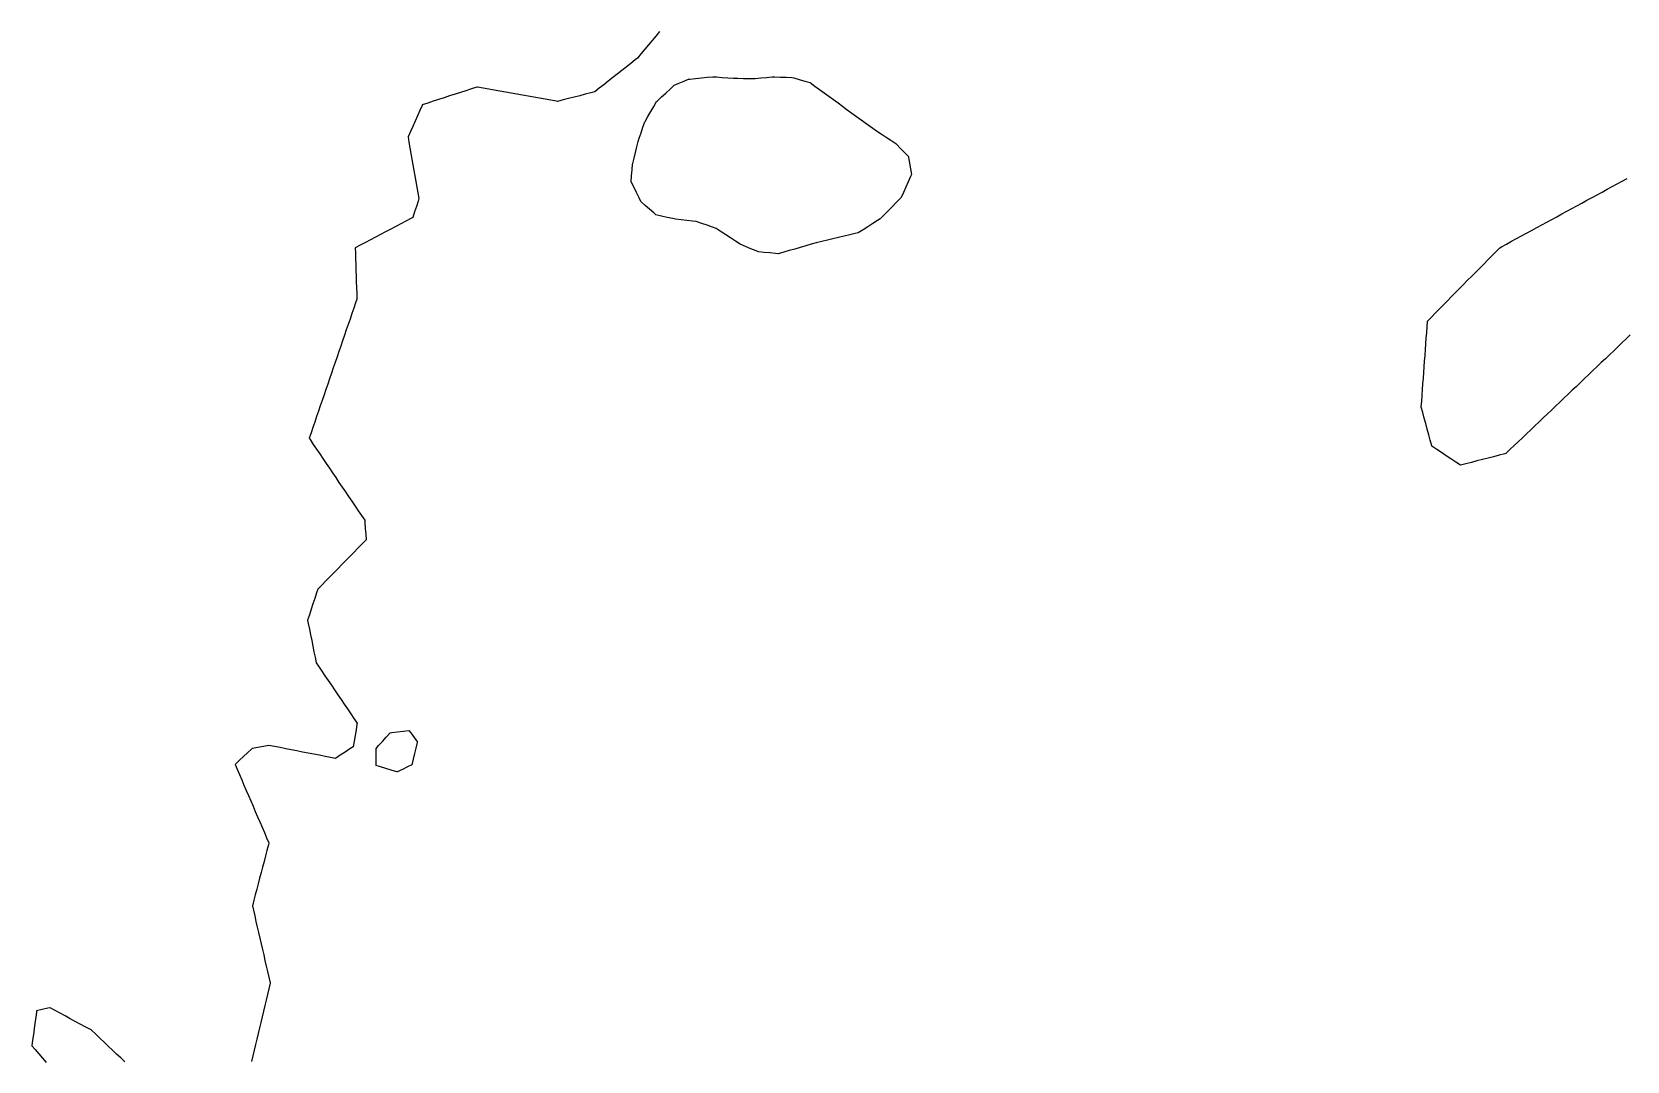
# Model space of a CAD drawing. Header units: millimetres. Extents: x 165 to 2352, y 1753 to 3323.
# Drawn here: x 1002.5 to 1281, y 2784.4 to 2964 of the extents above; entities that cross this region are included whole.
import ezdxf

# ---------------------------------------------------------------- set-up
doc = ezdxf.new("R2010")
doc.units = ezdxf.units.MM
for name, color, linetype in [('ALL_HOLES', 1, 'Continuous'), ('ALL_ISLANDS', 7, 'Continuous'), ('OUTLINE_ISLAND_01', 7, 'Continuous'), ('OUTLINE_ISLAND_01_HOLE_62', 1, 'Continuous'), ('OUTLINE_ISLAND_01_HOLE_64', 1, 'Continuous')]:
    doc.layers.add(name, color=color, linetype=linetype)

msp = doc.modelspace()

# ---------------------------------------------------------------- linework, layer by layer
at = {"layer": 'ALL_HOLES'}
for points in [[(1107.0798, 2937.9358), (1107.1665, 2938.932), (1107.2531, 2939.9283), (1107.3397, 2940.9245), (1107.3689, 2941.0432), (1107.608, 2942.0142), (1107.8471, 2942.9852), (1108.0862, 2943.9562), (1108.3253, 2944.9272), (1108.5141, 2945.4851), (1108.8346, 2946.4323), (1109.1551, 2947.3796), (1109.4755, 2948.3269), (1109.5207, 2948.4039), (1110.0265, 2949.2666), (1110.5323, 2950.1293), (1111.0381, 2950.9919), (1111.5439, 2951.8546), (1111.6866, 2951.9878), (1112.4176, 2952.6702), (1113.1485, 2953.3526), (1113.8795, 2954.0351), (1114.6104, 2954.7175), (1115.2846, 2955.0021), (1116.2059, 2955.3909), (1117.1272, 2955.7798), (1117.3633, 2955.8038), (1118.3582, 2955.905), (1119.3531, 2956.0062), (1120.3479, 2956.1074), (1121.3428, 2956.2086), (1121.9888, 2956.1585), (1122.9858, 2956.0813), (1123.9828, 2956.0041), (1124.9798, 2955.9268), (1125.7384, 2955.9231), (1126.7384, 2955.9181), (1127.7384, 2955.9132), (1128.7384, 2955.9082), (1129.7245, 2956.0019), (1130.72, 2956.0965), (1131.7155, 2956.191), (1132.1532, 2956.1788), (1133.1528, 2956.1507), (1134.1524, 2956.1227), (1135.152, 2956.0946), (1135.4878, 2955.9986), (1136.4493, 2955.7238), (1137.4108, 2955.449), (1138.3723, 2955.1742), (1138.3757, 2955.1717), (1139.1833, 2954.582), (1139.9909, 2953.9922), (1140.7985, 2953.4025), (1141.606, 2952.8127), (1142.4136, 2952.223), (1143.2212, 2951.6332), (1144.0288, 2951.0435), (1144.8364, 2950.4537), (1145.644, 2949.864), (1146.4516, 2949.2743), (1147.2592, 2948.6845), (1148.0667, 2948.0948), (1148.8743, 2947.505), (1149.6819, 2946.9153), (1149.9331, 2946.7523), (1150.7719, 2946.208), (1151.6108, 2945.6637), (1152.4497, 2945.1193), (1153.2886, 2944.575), (1153.4412, 2944.4167), (1154.1352, 2943.6968), (1154.8292, 2942.9768), (1155.5232, 2942.2568), (1155.5445, 2942.1281), (1155.7076, 2941.1415), (1155.8708, 2940.1548), (1156.0339, 2939.1682), (1155.8603, 2938.7731), (1155.4581, 2937.8575), (1155.056, 2936.9419), (1154.6538, 2936.0264), (1154.2516, 2935.1108), (1154.0883, 2934.9451), (1153.3863, 2934.2329), (1152.6843, 2933.5208), (1151.9823, 2932.8086), (1151.2803, 2932.0964), (1150.5783, 2931.3842), (1150.1328, 2931.0988), (1149.2907, 2930.5594), (1148.4487, 2930.0199), (1147.6067, 2929.4805), (1146.7647, 2928.941), (1146.2308, 2928.815), (1145.2576, 2928.5852), (1144.2843, 2928.3554), (1143.3111, 2928.1257), (1142.3378, 2927.8959), (1141.3646, 2927.6661), (1140.3913, 2927.4363), (1139.4181, 2927.2065), (1138.5437, 2926.9572), (1137.582, 2926.683), (1136.6203, 2926.4088), (1135.6586, 2926.1346), (1134.6969, 2925.8605), (1133.7353, 2925.5863), (1132.7736, 2925.3121), (1132.2938, 2925.3552), (1131.2978, 2925.4447), (1130.3018, 2925.5342), (1129.3059, 2925.6237), (1128.901, 2925.7951), (1127.9801, 2926.185), (1127.0593, 2926.5749), (1126.1384, 2926.9648), (1126.1358, 2926.9666), (1125.2989, 2927.5141), (1124.4621, 2928.0615), (1123.6253, 2928.609), (1122.7884, 2929.1565), (1121.9516, 2929.7039), (1121.3004, 2929.9353), (1120.3581, 2930.27), (1119.4158, 2930.6048), (1118.4735, 2930.9396), (1117.8038, 2931.0111), (1116.8095, 2931.1172), (1115.8151, 2931.2234), (1114.8208, 2931.3296), (1114.3543, 2931.4373), (1113.3799, 2931.6622), (1112.4055, 2931.8871), (1111.4312, 2932.1121), (1111.0542, 2932.4392), (1110.2989, 2933.0947), (1109.5437, 2933.7501), (1108.7885, 2934.4056), (1108.4663, 2935.0711), (1108.0307, 2935.9712), (1107.595, 2936.8713), (1107.1594, 2937.7715)], [(1062.5682, 2835.9787), (1062.5682, 2836.9787), (1062.5682, 2837.9787), (1062.5682, 2838.9787), (1062.9936, 2839.4577), (1063.6577, 2840.2053), (1064.3218, 2840.953), (1064.9859, 2841.7006), (1065.3237, 2841.7445), (1066.3154, 2841.8732), (1067.3071, 2842.002), (1068.2987, 2842.1307), (1068.5963, 2841.7145), (1069.1778, 2840.9009), (1069.7592, 2840.0874), (1069.741, 2840.0105), (1069.5098, 2839.0376), (1069.2787, 2838.0647), (1069.0475, 2837.0918), (1068.8163, 2836.1189), (1068.0468, 2835.7442), (1067.1477, 2835.3065), (1066.2486, 2834.8687), (1066.1694, 2834.8926), (1065.212, 2835.1813), (1064.2546, 2835.4701), (1063.2972, 2835.7588)]]:
    msp.add_lwpolyline(points, close=True, dxfattribs=at)
at = {"layer": 'ALL_ISLANDS'}
for points in [[(1112.071, 2964.0692), (1111.4299, 2963.3017), (1110.7888, 2962.5343), (1110.1477, 2961.7668), (1109.5066, 2960.9994), (1108.8655, 2960.2319), (1108.2244, 2959.4645), (1107.8125, 2959.1393), (1107.0277, 2958.5196), (1106.2428, 2957.8999), (1105.458, 2957.2802), (1104.6731, 2956.6606), (1103.8883, 2956.0409), (1103.1034, 2955.4212), (1102.3185, 2954.8015), (1101.5337, 2954.1818), (1100.7488, 2953.5622), (1100.0511, 2953.3844), (1099.082, 2953.1375), (1098.113, 2952.8907), (1097.1439, 2952.6438), (1096.1749, 2952.3969), (1095.2058, 2952.1501), (1094.2368, 2951.9032), (1094.0269, 2951.9408), (1093.0425, 2952.1169), (1092.0581, 2952.2931), (1091.0738, 2952.4692), (1090.0894, 2952.6454), (1089.105, 2952.8215), (1088.1207, 2952.9977), (1087.1363, 2953.1738), (1086.152, 2953.35), (1085.1676, 2953.5261), (1084.1832, 2953.7023), (1083.1989, 2953.8785), (1082.2145, 2954.0546), (1081.2301, 2954.2308), (1080.2458, 2954.4069), (1080.1455, 2954.3746), (1079.1938, 2954.0678), (1078.242, 2953.7611), (1077.2902, 2953.4543), (1076.3384, 2953.1476), (1075.3866, 2952.8408), (1074.4348, 2952.534), (1073.483, 2952.2273), (1072.5313, 2951.9205), (1071.5795, 2951.6138), (1070.6277, 2951.307), (1070.5785, 2951.1967), (1070.1713, 2950.2833), (1069.7641, 2949.37), (1069.357, 2948.4566), (1068.9498, 2947.5433), (1068.5426, 2946.6299), (1068.1354, 2945.7166), (1068.2985, 2944.7903), (1068.472, 2943.8055), (1068.6454, 2942.8206), (1068.8188, 2941.8358), (1068.9923, 2940.8509), (1069.1657, 2939.8661), (1069.3391, 2938.8812), (1069.5125, 2937.8964), (1069.686, 2936.9115), (1069.8594, 2935.9267), (1070.0328, 2934.9418), (1069.8928, 2934.5056), (1069.5871, 2933.5534), (1069.2814, 2932.6013), (1068.9757, 2931.6492), (1068.6485, 2931.4774), (1067.7631, 2931.0126), (1066.8777, 2930.5478), (1065.9923, 2930.083), (1065.1068, 2929.6182), (1064.2214, 2929.1534), (1063.336, 2928.6887), (1062.4506, 2928.2239), (1061.5652, 2927.7591), (1060.6797, 2927.2943), (1059.7943, 2926.8295), (1058.9089, 2926.3647), (1058.94, 2925.4059), (1058.9723, 2924.4064), (1059.0047, 2923.4069), (1059.0371, 2922.4074), (1059.0695, 2921.408), (1059.1019, 2920.4085), (1059.1343, 2919.409), (1059.1666, 2918.4095), (1059.199, 2917.4101), (1058.9732, 2916.7503), (1058.6493, 2915.8042), (1058.3254, 2914.8581), (1058.0015, 2913.912), (1057.6776, 2912.9659), (1057.3537, 2912.0198), (1057.0298, 2911.0737), (1056.7059, 2910.1277), (1056.382, 2909.1816), (1056.0582, 2908.2355), (1055.7343, 2907.2894), (1055.4104, 2906.3433), (1055.0865, 2905.3972), (1054.7626, 2904.4511), (1054.4387, 2903.505), (1054.1148, 2902.5589), (1053.7909, 2901.6128), (1053.467, 2900.6667), (1053.1431, 2899.7206), (1052.8193, 2898.7745), (1052.4954, 2897.8284), (1052.1715, 2896.8823), (1051.8476, 2895.9362), (1051.5237, 2894.9901), (1051.1998, 2894.044), (1050.8759, 2893.098), (1051.0325, 2892.8667), (1051.593, 2892.0386), (1052.1536, 2891.2105), (1052.7142, 2890.3824), (1053.2748, 2889.5543), (1053.8353, 2888.7262), (1054.3959, 2887.8981), (1054.9565, 2887.07), (1055.5171, 2886.2419), (1056.0776, 2885.4137), (1056.6382, 2884.5856), (1057.1988, 2883.7575), (1057.7593, 2882.9294), (1058.3199, 2882.1013), (1058.8805, 2881.2732), (1059.4411, 2880.4451), (1060.0016, 2879.617), (1060.5622, 2878.7889), (1060.5935, 2878.3722), (1060.6684, 2877.375), (1060.7433, 2876.3778), (1060.8182, 2875.3806), (1060.7758, 2875.3375), (1060.0755, 2874.6236), (1059.3752, 2873.9098), (1058.6749, 2873.1959), (1057.9746, 2872.4821), (1057.2743, 2871.7682), (1056.574, 2871.0544), (1055.8737, 2870.3405), (1055.1734, 2869.6267), (1054.4731, 2868.9129), (1053.7728, 2868.199), (1053.0725, 2867.4852), (1052.3722, 2866.7713), (1052.1569, 2866.1172), (1051.8442, 2865.1673), (1051.5316, 2864.2174), (1051.2189, 2863.2676), (1050.9063, 2862.3177), (1050.5936, 2861.3678), (1050.7158, 2860.7608), (1050.9131, 2859.7805), (1051.1105, 2858.8001), (1051.3078, 2857.8198), (1051.5052, 2856.8395), (1051.7025, 2855.8591), (1051.8998, 2854.8788), (1052.0972, 2853.8985), (1052.4971, 2853.3102), (1053.0594, 2852.4833), (1053.6216, 2851.6563), (1054.1839, 2850.8293), (1054.7461, 2850.0024), (1055.3084, 2849.1754), (1055.8706, 2848.3485), (1056.4329, 2847.5215), (1056.9951, 2846.6945), (1057.5574, 2845.8676), (1058.1196, 2845.0406), (1058.6819, 2844.2136), (1059.2442, 2843.3867), (1059.2176, 2843.2222), (1059.0584, 2842.235), (1058.8992, 2841.2477), (1058.7399, 2840.2605), (1058.5807, 2839.2733), (1057.9737, 2838.8757), (1057.1371, 2838.3278), (1056.3005, 2837.7799), (1055.464, 2837.2321), (1054.6212, 2837.3958), (1053.6396, 2837.5864), (1052.6579, 2837.7771), (1051.6763, 2837.9678), (1050.6946, 2838.1585), (1049.713, 2838.3491), (1048.7313, 2838.5398), (1047.7496, 2838.7305), (1046.768, 2838.9211), (1045.7863, 2839.1118), (1044.8047, 2839.3025), (1043.823, 2839.4932), (1042.9055, 2839.3325), (1041.9205, 2839.16), (1040.9355, 2838.9875), (1040.8536, 2838.9114), (1040.1209, 2838.2309), (1039.3882, 2837.5504), (1038.6554, 2836.8699), (1037.9227, 2836.1894), (1038.2936, 2835.3284), (1038.6893, 2834.41), (1039.0849, 2833.4916), (1039.4806, 2832.5732), (1039.8762, 2831.6548), (1040.2719, 2830.7364), (1040.6675, 2829.818), (1041.0632, 2828.8996), (1041.4588, 2827.9812), (1041.8545, 2827.0628), (1042.2501, 2826.1444), (1042.6458, 2825.226), (1043.0414, 2824.3076), (1043.4371, 2823.3892), (1043.8327, 2822.4708), (1043.7451, 2822.1367), (1043.4915, 2821.1694), (1043.2378, 2820.2021), (1042.9842, 2819.2348), (1042.7306, 2818.2675), (1042.4769, 2817.3002), (1042.2233, 2816.3329), (1041.9697, 2815.3656), (1041.716, 2814.3983), (1041.4624, 2813.431), (1041.2088, 2812.4637), (1040.9551, 2811.4964), (1041.1314, 2810.7325), (1041.3563, 2809.7581), (1041.5812, 2808.7837), (1041.8061, 2807.8093), (1042.0309, 2806.8349), (1042.2558, 2805.8605), (1042.4807, 2804.8861), (1042.7056, 2803.9118), (1042.9305, 2802.9374), (1043.1553, 2801.963), (1043.3802, 2800.9886), (1043.6051, 2800.0142), (1043.83, 2799.0398), (1044.0548, 2798.0654), (1044.0341, 2797.9786), (1043.8021, 2797.0059), (1043.5701, 2796.0332), (1043.3381, 2795.0604), (1043.1061, 2794.0877), (1042.8741, 2793.115), (1042.6421, 2792.1423), (1042.4101, 2791.1696), (1042.1781, 2790.1969), (1041.9461, 2789.2242), (1041.7141, 2788.2514), (1041.4821, 2787.2787), (1041.2501, 2786.306), (1041.0181, 2785.3333), (1040.7861, 2784.3606)], [(1281.562, 2911.1287), (1280.8377, 2910.4392), (1280.1134, 2909.7497), (1279.3891, 2909.0602), (1278.6648, 2908.3707), (1277.9405, 2907.6812), (1277.2163, 2906.9917), (1276.492, 2906.3022), (1275.7677, 2905.6127), (1275.0434, 2904.9232), (1274.3191, 2904.2337), (1273.5949, 2903.5442), (1272.8706, 2902.8546), (1272.1463, 2902.1651), (1271.422, 2901.4756), (1270.6977, 2900.7861), (1269.9735, 2900.0966), (1269.2492, 2899.4071), (1268.5249, 2898.7176), (1267.8006, 2898.0281), (1267.0763, 2897.3386), (1266.3521, 2896.6491), (1265.6278, 2895.9596), (1264.9035, 2895.2701), (1264.1792, 2894.5806), (1263.4549, 2893.8911), (1262.7307, 2893.2016), (1262.0064, 2892.5121), (1261.2821, 2891.8226), (1260.5578, 2891.1331), (1259.8335, 2890.4435), (1259.633, 2890.3917), (1258.6648, 2890.1415), (1257.6966, 2889.8913), (1256.7284, 2889.641), (1255.7603, 2889.3908), (1254.7921, 2889.1406), (1253.8239, 2888.8903), (1252.8557, 2888.6401), (1251.8875, 2888.3899), (1251.0742, 2888.9376), (1250.2447, 2889.4961), (1249.4153, 2890.0547), (1248.5858, 2890.6132), (1247.7563, 2891.1718), (1246.9268, 2891.7303), (1246.9077, 2891.8005), (1246.6444, 2892.7652), (1246.381, 2893.7299), (1246.1177, 2894.6946), (1245.8544, 2895.6593), (1245.5911, 2896.624), (1245.3277, 2897.5887), (1245.0644, 2898.5534), (1245.068, 2898.6023), (1245.1405, 2899.5997), (1245.2131, 2900.597), (1245.2857, 2901.5944), (1245.3582, 2902.5917), (1245.4308, 2903.5891), (1245.5033, 2904.5865), (1245.5759, 2905.5838), (1245.6485, 2906.5812), (1245.721, 2907.5786), (1245.7936, 2908.5759), (1245.8662, 2909.5733), (1245.9387, 2910.5707), (1246.0113, 2911.568), (1246.0838, 2912.5654), (1246.1564, 2913.5628), (1246.8462, 2914.2622), (1247.5484, 2914.9743), (1248.2505, 2915.6863), (1248.9527, 2916.3983), (1249.6548, 2917.1103), (1250.357, 2917.8223), (1251.0591, 2918.5344), (1251.7613, 2919.2464), (1252.4635, 2919.9584), (1253.1656, 2920.6704), (1253.8678, 2921.3824), (1254.5699, 2922.0945), (1255.2721, 2922.8065), (1255.9742, 2923.5185), (1256.6764, 2924.2305), (1257.3786, 2924.9426), (1258.0807, 2925.6546), (1258.7829, 2926.3666), (1259.0654, 2926.5202), (1259.9439, 2926.9978), (1260.8225, 2927.4754), (1261.701, 2927.9531), (1262.5796, 2928.4307), (1263.4582, 2928.9083), (1264.3367, 2929.386), (1265.2153, 2929.8636), (1266.0938, 2930.3412), (1266.9724, 2930.8189), (1267.851, 2931.2965), (1268.7295, 2931.7741), (1269.6081, 2932.2518), (1270.4866, 2932.7294), (1271.3652, 2933.207), (1272.2438, 2933.6847), (1273.1223, 2934.1623), (1274.0009, 2934.6399), (1274.8794, 2935.1176), (1275.758, 2935.5952), (1276.6366, 2936.0728), (1277.5151, 2936.5505), (1278.3937, 2937.0281), (1279.2722, 2937.5057), (1280.1508, 2937.9834), (1281.0294, 2938.461)], [(1018.6807, 2784.2623), (1017.9564, 2784.9517), (1017.232, 2785.6411), (1016.5076, 2786.3305), (1015.7832, 2787.0199), (1015.0588, 2787.7093), (1014.3345, 2788.3987), (1013.6101, 2789.0881), (1012.8857, 2789.7775), (1012.662, 2789.8988), (1011.7829, 2790.3755), (1010.9038, 2790.8522), (1010.0248, 2791.3288), (1009.1457, 2791.8055), (1008.2666, 2792.2822), (1007.3875, 2792.7589), (1006.5085, 2793.2356), (1005.6294, 2793.7123), (1005.2161, 2793.6174), (1004.2415, 2793.3935), (1003.2669, 2793.1697), (1003.2474, 2793.024), (1003.1153, 2792.0328), (1002.9832, 2791.0415), (1002.8511, 2790.0503), (1002.719, 2789.059), (1002.5869, 2788.0678), (1002.4548, 2787.0766), (1003.0075, 2786.4252), (1003.6545, 2785.6628), (1004.3015, 2784.9003), (1004.9485, 2784.1378)]]:
    msp.add_lwpolyline(points, dxfattribs=at)
at = {"layer": 'OUTLINE_ISLAND_01'}
for points in [[(1112.071, 2964.0692), (1111.4299, 2963.3017), (1110.7888, 2962.5343), (1110.1477, 2961.7668), (1109.5066, 2960.9994), (1108.8655, 2960.2319), (1108.2244, 2959.4645), (1107.8125, 2959.1393), (1107.0277, 2958.5196), (1106.2428, 2957.8999), (1105.458, 2957.2802), (1104.6731, 2956.6606), (1103.8883, 2956.0409), (1103.1034, 2955.4212), (1102.3185, 2954.8015), (1101.5337, 2954.1818), (1100.7488, 2953.5622), (1100.0511, 2953.3844), (1099.082, 2953.1375), (1098.113, 2952.8907), (1097.1439, 2952.6438), (1096.1749, 2952.3969), (1095.2058, 2952.1501), (1094.2368, 2951.9032), (1094.0269, 2951.9408), (1093.0425, 2952.1169), (1092.0581, 2952.2931), (1091.0738, 2952.4692), (1090.0894, 2952.6454), (1089.105, 2952.8215), (1088.1207, 2952.9977), (1087.1363, 2953.1738), (1086.152, 2953.35), (1085.1676, 2953.5261), (1084.1832, 2953.7023), (1083.1989, 2953.8785), (1082.2145, 2954.0546), (1081.2301, 2954.2308), (1080.2458, 2954.4069), (1080.1455, 2954.3746), (1079.1938, 2954.0678), (1078.242, 2953.7611), (1077.2902, 2953.4543), (1076.3384, 2953.1476), (1075.3866, 2952.8408), (1074.4348, 2952.534), (1073.483, 2952.2273), (1072.5313, 2951.9205), (1071.5795, 2951.6138), (1070.6277, 2951.307), (1070.5785, 2951.1967), (1070.1713, 2950.2833), (1069.7641, 2949.37), (1069.357, 2948.4566), (1068.9498, 2947.5433), (1068.5426, 2946.6299), (1068.1354, 2945.7166), (1068.2985, 2944.7903), (1068.472, 2943.8055), (1068.6454, 2942.8206), (1068.8188, 2941.8358), (1068.9923, 2940.8509), (1069.1657, 2939.8661), (1069.3391, 2938.8812), (1069.5125, 2937.8964), (1069.686, 2936.9115), (1069.8594, 2935.9267), (1070.0328, 2934.9418), (1069.8928, 2934.5056), (1069.5871, 2933.5534), (1069.2814, 2932.6013), (1068.9757, 2931.6492), (1068.6485, 2931.4774), (1067.7631, 2931.0126), (1066.8777, 2930.5478), (1065.9923, 2930.083), (1065.1068, 2929.6182), (1064.2214, 2929.1534), (1063.336, 2928.6887), (1062.4506, 2928.2239), (1061.5652, 2927.7591), (1060.6797, 2927.2943), (1059.7943, 2926.8295), (1058.9089, 2926.3647), (1058.94, 2925.4059), (1058.9723, 2924.4064), (1059.0047, 2923.4069), (1059.0371, 2922.4074), (1059.0695, 2921.408), (1059.1019, 2920.4085), (1059.1343, 2919.409), (1059.1666, 2918.4095), (1059.199, 2917.4101), (1058.9732, 2916.7503), (1058.6493, 2915.8042), (1058.3254, 2914.8581), (1058.0015, 2913.912), (1057.6776, 2912.9659), (1057.3537, 2912.0198), (1057.0298, 2911.0737), (1056.7059, 2910.1277), (1056.382, 2909.1816), (1056.0582, 2908.2355), (1055.7343, 2907.2894), (1055.4104, 2906.3433), (1055.0865, 2905.3972), (1054.7626, 2904.4511), (1054.4387, 2903.505), (1054.1148, 2902.5589), (1053.7909, 2901.6128), (1053.467, 2900.6667), (1053.1431, 2899.7206), (1052.8193, 2898.7745), (1052.4954, 2897.8284), (1052.1715, 2896.8823), (1051.8476, 2895.9362), (1051.5237, 2894.9901), (1051.1998, 2894.044), (1050.8759, 2893.098), (1051.0325, 2892.8667), (1051.593, 2892.0386), (1052.1536, 2891.2105), (1052.7142, 2890.3824), (1053.2748, 2889.5543), (1053.8353, 2888.7262), (1054.3959, 2887.8981), (1054.9565, 2887.07), (1055.5171, 2886.2419), (1056.0776, 2885.4137), (1056.6382, 2884.5856), (1057.1988, 2883.7575), (1057.7593, 2882.9294), (1058.3199, 2882.1013), (1058.8805, 2881.2732), (1059.4411, 2880.4451), (1060.0016, 2879.617), (1060.5622, 2878.7889), (1060.5935, 2878.3722), (1060.6684, 2877.375), (1060.7433, 2876.3778), (1060.8182, 2875.3806), (1060.7758, 2875.3375), (1060.0755, 2874.6236), (1059.3752, 2873.9098), (1058.6749, 2873.1959), (1057.9746, 2872.4821), (1057.2743, 2871.7682), (1056.574, 2871.0544), (1055.8737, 2870.3405), (1055.1734, 2869.6267), (1054.4731, 2868.9129), (1053.7728, 2868.199), (1053.0725, 2867.4852), (1052.3722, 2866.7713), (1052.1569, 2866.1172), (1051.8442, 2865.1673), (1051.5316, 2864.2174), (1051.2189, 2863.2676), (1050.9063, 2862.3177), (1050.5936, 2861.3678), (1050.7158, 2860.7608), (1050.9131, 2859.7805), (1051.1105, 2858.8001), (1051.3078, 2857.8198), (1051.5052, 2856.8395), (1051.7025, 2855.8591), (1051.8998, 2854.8788), (1052.0972, 2853.8985), (1052.4971, 2853.3102), (1053.0594, 2852.4833), (1053.6216, 2851.6563), (1054.1839, 2850.8293), (1054.7461, 2850.0024), (1055.3084, 2849.1754), (1055.8706, 2848.3485), (1056.4329, 2847.5215), (1056.9951, 2846.6945), (1057.5574, 2845.8676), (1058.1196, 2845.0406), (1058.6819, 2844.2136), (1059.2442, 2843.3867), (1059.2176, 2843.2222), (1059.0584, 2842.235), (1058.8992, 2841.2477), (1058.7399, 2840.2605), (1058.5807, 2839.2733), (1057.9737, 2838.8757), (1057.1371, 2838.3278), (1056.3005, 2837.7799), (1055.464, 2837.2321), (1054.6212, 2837.3958), (1053.6396, 2837.5864), (1052.6579, 2837.7771), (1051.6763, 2837.9678), (1050.6946, 2838.1585), (1049.713, 2838.3491), (1048.7313, 2838.5398), (1047.7496, 2838.7305), (1046.768, 2838.9211), (1045.7863, 2839.1118), (1044.8047, 2839.3025), (1043.823, 2839.4932), (1042.9055, 2839.3325), (1041.9205, 2839.16), (1040.9355, 2838.9875), (1040.8536, 2838.9114), (1040.1209, 2838.2309), (1039.3882, 2837.5504), (1038.6554, 2836.8699), (1037.9227, 2836.1894), (1038.2936, 2835.3284), (1038.6893, 2834.41), (1039.0849, 2833.4916), (1039.4806, 2832.5732), (1039.8762, 2831.6548), (1040.2719, 2830.7364), (1040.6675, 2829.818), (1041.0632, 2828.8996), (1041.4588, 2827.9812), (1041.8545, 2827.0628), (1042.2501, 2826.1444), (1042.6458, 2825.226), (1043.0414, 2824.3076), (1043.4371, 2823.3892), (1043.8327, 2822.4708), (1043.7451, 2822.1367), (1043.4915, 2821.1694), (1043.2378, 2820.2021), (1042.9842, 2819.2348), (1042.7306, 2818.2675), (1042.4769, 2817.3002), (1042.2233, 2816.3329), (1041.9697, 2815.3656), (1041.716, 2814.3983), (1041.4624, 2813.431), (1041.2088, 2812.4637), (1040.9551, 2811.4964), (1041.1314, 2810.7325), (1041.3563, 2809.7581), (1041.5812, 2808.7837), (1041.8061, 2807.8093), (1042.0309, 2806.8349), (1042.2558, 2805.8605), (1042.4807, 2804.8861), (1042.7056, 2803.9118), (1042.9305, 2802.9374), (1043.1553, 2801.963), (1043.3802, 2800.9886), (1043.6051, 2800.0142), (1043.83, 2799.0398), (1044.0548, 2798.0654), (1044.0341, 2797.9786), (1043.8021, 2797.0059), (1043.5701, 2796.0332), (1043.3381, 2795.0604), (1043.1061, 2794.0877), (1042.8741, 2793.115), (1042.6421, 2792.1423), (1042.4101, 2791.1696), (1042.1781, 2790.1969), (1041.9461, 2789.2242), (1041.7141, 2788.2514), (1041.4821, 2787.2787), (1041.2501, 2786.306), (1041.0181, 2785.3333), (1040.7861, 2784.3606)], [(1281.562, 2911.1287), (1280.8377, 2910.4392), (1280.1134, 2909.7497), (1279.3891, 2909.0602), (1278.6648, 2908.3707), (1277.9405, 2907.6812), (1277.2163, 2906.9917), (1276.492, 2906.3022), (1275.7677, 2905.6127), (1275.0434, 2904.9232), (1274.3191, 2904.2337), (1273.5949, 2903.5442), (1272.8706, 2902.8546), (1272.1463, 2902.1651), (1271.422, 2901.4756), (1270.6977, 2900.7861), (1269.9735, 2900.0966), (1269.2492, 2899.4071), (1268.5249, 2898.7176), (1267.8006, 2898.0281), (1267.0763, 2897.3386), (1266.3521, 2896.6491), (1265.6278, 2895.9596), (1264.9035, 2895.2701), (1264.1792, 2894.5806), (1263.4549, 2893.8911), (1262.7307, 2893.2016), (1262.0064, 2892.5121), (1261.2821, 2891.8226), (1260.5578, 2891.1331), (1259.8335, 2890.4435), (1259.633, 2890.3917), (1258.6648, 2890.1415), (1257.6966, 2889.8913), (1256.7284, 2889.641), (1255.7603, 2889.3908), (1254.7921, 2889.1406), (1253.8239, 2888.8903), (1252.8557, 2888.6401), (1251.8875, 2888.3899), (1251.0742, 2888.9376), (1250.2447, 2889.4961), (1249.4153, 2890.0547), (1248.5858, 2890.6132), (1247.7563, 2891.1718), (1246.9268, 2891.7303), (1246.9077, 2891.8005), (1246.6444, 2892.7652), (1246.381, 2893.7299), (1246.1177, 2894.6946), (1245.8544, 2895.6593), (1245.5911, 2896.624), (1245.3277, 2897.5887), (1245.0644, 2898.5534), (1245.068, 2898.6023), (1245.1405, 2899.5997), (1245.2131, 2900.597), (1245.2857, 2901.5944), (1245.3582, 2902.5917), (1245.4308, 2903.5891), (1245.5033, 2904.5865), (1245.5759, 2905.5838), (1245.6485, 2906.5812), (1245.721, 2907.5786), (1245.7936, 2908.5759), (1245.8662, 2909.5733), (1245.9387, 2910.5707), (1246.0113, 2911.568), (1246.0838, 2912.5654), (1246.1564, 2913.5628), (1246.8462, 2914.2622), (1247.5484, 2914.9743), (1248.2505, 2915.6863), (1248.9527, 2916.3983), (1249.6548, 2917.1103), (1250.357, 2917.8223), (1251.0591, 2918.5344), (1251.7613, 2919.2464), (1252.4635, 2919.9584), (1253.1656, 2920.6704), (1253.8678, 2921.3824), (1254.5699, 2922.0945), (1255.2721, 2922.8065), (1255.9742, 2923.5185), (1256.6764, 2924.2305), (1257.3786, 2924.9426), (1258.0807, 2925.6546), (1258.7829, 2926.3666), (1259.0654, 2926.5202), (1259.9439, 2926.9978), (1260.8225, 2927.4754), (1261.701, 2927.9531), (1262.5796, 2928.4307), (1263.4582, 2928.9083), (1264.3367, 2929.386), (1265.2153, 2929.8636), (1266.0938, 2930.3412), (1266.9724, 2930.8189), (1267.851, 2931.2965), (1268.7295, 2931.7741), (1269.6081, 2932.2518), (1270.4866, 2932.7294), (1271.3652, 2933.207), (1272.2438, 2933.6847), (1273.1223, 2934.1623), (1274.0009, 2934.6399), (1274.8794, 2935.1176), (1275.758, 2935.5952), (1276.6366, 2936.0728), (1277.5151, 2936.5505), (1278.3937, 2937.0281), (1279.2722, 2937.5057), (1280.1508, 2937.9834), (1281.0294, 2938.461)], [(1018.6807, 2784.2623), (1017.9564, 2784.9517), (1017.232, 2785.6411), (1016.5076, 2786.3305), (1015.7832, 2787.0199), (1015.0588, 2787.7093), (1014.3345, 2788.3987), (1013.6101, 2789.0881), (1012.8857, 2789.7775), (1012.662, 2789.8988), (1011.7829, 2790.3755), (1010.9038, 2790.8522), (1010.0248, 2791.3288), (1009.1457, 2791.8055), (1008.2666, 2792.2822), (1007.3875, 2792.7589), (1006.5085, 2793.2356), (1005.6294, 2793.7123), (1005.2161, 2793.6174), (1004.2415, 2793.3935), (1003.2669, 2793.1697), (1003.2474, 2793.024), (1003.1153, 2792.0328), (1002.9832, 2791.0415), (1002.8511, 2790.0503), (1002.719, 2789.059), (1002.5869, 2788.0678), (1002.4548, 2787.0766), (1003.0075, 2786.4252), (1003.6545, 2785.6628), (1004.3015, 2784.9003), (1004.9485, 2784.1378)]]:
    msp.add_lwpolyline(points, dxfattribs=at)
at = {"layer": 'OUTLINE_ISLAND_01_HOLE_62'}
msp.add_lwpolyline([(1062.5682, 2835.9787), (1062.5682, 2836.9787), (1062.5682, 2837.9787), (1062.5682, 2838.9787), (1062.9936, 2839.4577), (1063.6577, 2840.2053), (1064.3218, 2840.953), (1064.9859, 2841.7006), (1065.3237, 2841.7445), (1066.3154, 2841.8732), (1067.3071, 2842.002), (1068.2987, 2842.1307), (1068.5963, 2841.7145), (1069.1778, 2840.9009), (1069.7592, 2840.0874), (1069.741, 2840.0105), (1069.5098, 2839.0376), (1069.2787, 2838.0647), (1069.0475, 2837.0918), (1068.8163, 2836.1189), (1068.0468, 2835.7442), (1067.1477, 2835.3065), (1066.2486, 2834.8687), (1066.1694, 2834.8926), (1065.212, 2835.1813), (1064.2546, 2835.4701), (1063.2972, 2835.7588)], close=True, dxfattribs=at)
at = {"layer": 'OUTLINE_ISLAND_01_HOLE_64'}
msp.add_lwpolyline([(1107.0798, 2937.9358), (1107.1665, 2938.932), (1107.2531, 2939.9283), (1107.3397, 2940.9245), (1107.3689, 2941.0432), (1107.608, 2942.0142), (1107.8471, 2942.9852), (1108.0862, 2943.9562), (1108.3253, 2944.9272), (1108.5141, 2945.4851), (1108.8346, 2946.4323), (1109.1551, 2947.3796), (1109.4755, 2948.3269), (1109.5207, 2948.4039), (1110.0265, 2949.2666), (1110.5323, 2950.1293), (1111.0381, 2950.9919), (1111.5439, 2951.8546), (1111.6866, 2951.9878), (1112.4176, 2952.6702), (1113.1485, 2953.3526), (1113.8795, 2954.0351), (1114.6104, 2954.7175), (1115.2846, 2955.0021), (1116.2059, 2955.3909), (1117.1272, 2955.7798), (1117.3633, 2955.8038), (1118.3582, 2955.905), (1119.3531, 2956.0062), (1120.3479, 2956.1074), (1121.3428, 2956.2086), (1121.9888, 2956.1585), (1122.9858, 2956.0813), (1123.9828, 2956.0041), (1124.9798, 2955.9268), (1125.7384, 2955.9231), (1126.7384, 2955.9181), (1127.7384, 2955.9132), (1128.7384, 2955.9082), (1129.7245, 2956.0019), (1130.72, 2956.0965), (1131.7155, 2956.191), (1132.1532, 2956.1788), (1133.1528, 2956.1507), (1134.1524, 2956.1227), (1135.152, 2956.0946), (1135.4878, 2955.9986), (1136.4493, 2955.7238), (1137.4108, 2955.449), (1138.3723, 2955.1742), (1138.3757, 2955.1717), (1139.1833, 2954.582), (1139.9909, 2953.9922), (1140.7985, 2953.4025), (1141.606, 2952.8127), (1142.4136, 2952.223), (1143.2212, 2951.6332), (1144.0288, 2951.0435), (1144.8364, 2950.4537), (1145.644, 2949.864), (1146.4516, 2949.2743), (1147.2592, 2948.6845), (1148.0667, 2948.0948), (1148.8743, 2947.505), (1149.6819, 2946.9153), (1149.9331, 2946.7523), (1150.7719, 2946.208), (1151.6108, 2945.6637), (1152.4497, 2945.1193), (1153.2886, 2944.575), (1153.4412, 2944.4167), (1154.1352, 2943.6968), (1154.8292, 2942.9768), (1155.5232, 2942.2568), (1155.5445, 2942.1281), (1155.7076, 2941.1415), (1155.8708, 2940.1548), (1156.0339, 2939.1682), (1155.8603, 2938.7731), (1155.4581, 2937.8575), (1155.056, 2936.9419), (1154.6538, 2936.0264), (1154.2516, 2935.1108), (1154.0883, 2934.9451), (1153.3863, 2934.2329), (1152.6843, 2933.5208), (1151.9823, 2932.8086), (1151.2803, 2932.0964), (1150.5783, 2931.3842), (1150.1328, 2931.0988), (1149.2907, 2930.5594), (1148.4487, 2930.0199), (1147.6067, 2929.4805), (1146.7647, 2928.941), (1146.2308, 2928.815), (1145.2576, 2928.5852), (1144.2843, 2928.3554), (1143.3111, 2928.1257), (1142.3378, 2927.8959), (1141.3646, 2927.6661), (1140.3913, 2927.4363), (1139.4181, 2927.2065), (1138.5437, 2926.9572), (1137.582, 2926.683), (1136.6203, 2926.4088), (1135.6586, 2926.1346), (1134.6969, 2925.8605), (1133.7353, 2925.5863), (1132.7736, 2925.3121), (1132.2938, 2925.3552), (1131.2978, 2925.4447), (1130.3018, 2925.5342), (1129.3059, 2925.6237), (1128.901, 2925.7951), (1127.9801, 2926.185), (1127.0593, 2926.5749), (1126.1384, 2926.9648), (1126.1358, 2926.9666), (1125.2989, 2927.5141), (1124.4621, 2928.0615), (1123.6253, 2928.609), (1122.7884, 2929.1565), (1121.9516, 2929.7039), (1121.3004, 2929.9353), (1120.3581, 2930.27), (1119.4158, 2930.6048), (1118.4735, 2930.9396), (1117.8038, 2931.0111), (1116.8095, 2931.1172), (1115.8151, 2931.2234), (1114.8208, 2931.3296), (1114.3543, 2931.4373), (1113.3799, 2931.6622), (1112.4055, 2931.8871), (1111.4312, 2932.1121), (1111.0542, 2932.4392), (1110.2989, 2933.0947), (1109.5437, 2933.7501), (1108.7885, 2934.4056), (1108.4663, 2935.0711), (1108.0307, 2935.9712), (1107.595, 2936.8713), (1107.1594, 2937.7715)], close=True, dxfattribs=at)

doc.saveas('drawing.dxf')
